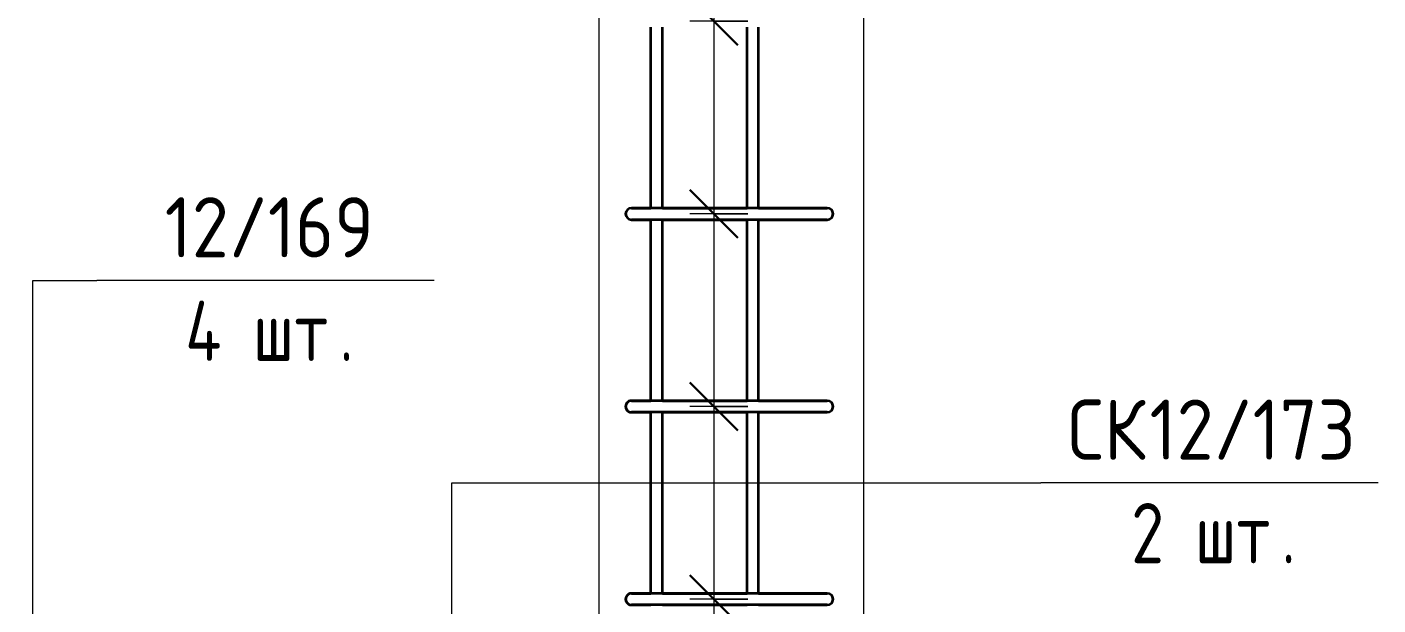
# Model space of a CAD drawing. Header units: millimetres. Extents: x -42469 to 17648, y -5898 to 81170.
# Drawn here: x 12662 to 14065, y 394 to 994 of the extents above; entities that cross this region are included whole.
import ezdxf

# ---------------------------------------------------------------- set-up
doc = ezdxf.new("R2010")
doc.units = ezdxf.units.MM
for name, color, linetype, lineweight in [('AA_Dim', 7, 'Continuous', 9), ('AA_Dim-25', 7, 'Continuous', 9), ('AA_Vinoska', 7, 'Continuous', 9), ('AF_Okno', 7, 'Continuous', 18), ('AF_Stena_Опалубка', 253, 'Continuous', 18), ('KR_Armatura_Tonkie', 7, 'Continuous', 20)]:
    doc.layers.add(name, color=color, linetype=linetype, lineweight=lineweight)
doc.styles.add('ISOCPEUR_10', font='isocpeur.ttf', dxfattribs={"width": 0.9, "height": 62.5})
doc.styles.add('ISOCPEUR_11', font='isocpeur.ttf', dxfattribs={"width": 0.8, "height": 62.5})
doc.dimstyles.new('10_Раскладка_арматуры_с_засечками', dxfattribs={"dimscale": 304.8, "dimtxt": 0.18, "dimasz": 0.164042, "dimexe": 0.082021, "dimexo": 0, "dimgap": 0, "dimtad": 1, "dimdec": 3, "dimrnd": 0.001, "dimdsep": 46, "dimtxsty": 'ISOCPEUR_11', "dimblk1": 'OBLIQUE', "dimblk2": 'OBLIQUE', "dimsah": 1, "dimcen": 0.09, "dimdle": 0.082021, "dimazin": 0, "dimtfac": 1, "dimtdec": 4, "dimtix": 1, "dimtmove": 0, "dimatfit": 3, "dimfxl": 1, "dimtvp": 1, "dimtolj": 1, "dimtzin": 0, "dimlwd": 18, "dimlwe": 18, "dimarcsym": 2})

# ---------------------------------------------------------------- blocks, each defined once
blk = doc.blocks.new('231_Отверстие прямоугольное в стене _Окно_Стена_ - Отверстие прямоугольное с обрамлением-4131200-Схема обрамления отверстия в стене 1200х1500')
at = {"layer": 'AF_Okno', "lineweight": 9}
for p, q in [((77539.956293, 1610), (78499.956293, 1850)), ((77299.956293, 350), (77539.956293, 1610))]:
    blk.add_line(p, q, dxfattribs=at)
blk = doc.blocks.new('231_Отверстие прямоугольное в стене _Окно_Стена_ - Отверстие прямоугольное с обрамлением-V38-Схема обрамления отверстия в стене 1200х1500')
at = {"layer": 'AF_Okno', "lineweight": 9}
for p, q in [((77539.956293, 1610), (78499.956293, 1850)), ((77299.956293, 350), (77539.956293, 1610))]:
    blk.add_line(p, q, dxfattribs=at)
blk = doc.blocks.new('DIMBLOCK145-Схема обрамления отверстия в стене 1200х1500')
at = {"layer": 'AA_Dim-25', "lineweight": 30}
for p, q in [((13375.7, 1200), (13350.7, 1225)), ((13375.7, 1200), (13400.7, 1175)), ((13375.7, 1000), (13350.7, 1025)), ((13375.7, 1000), (13400.7, 975))]:
    blk.add_line(p, q, dxfattribs=at)
at = {"layer": 'AA_Dim-25', "lineweight": 18}
for p, q in [((13411.1, 1200), (13350.7, 1200)), ((13375.7, 1200), (13375.7, 1000)), ((13375.7, 1200), (13411.1, 1200)), ((13411.1, 1000), (13350.7, 1000)), ((13375.7, 1000), (13411.1, 1000))]:
    blk.add_line(p, q, dxfattribs=at)
blk = doc.blocks.new('_Oblique')
at = {"color": 0, "linetype": 'ByBlock', "lineweight": -2}
blk.add_line((-0.5, -0.5), (0.5, 0.5), dxfattribs=at)
blk = doc.blocks.new('DIMBLOCK146-Схема обрамления отверстия в стене 1200х1500')
at = {"layer": 'AA_Dim-25', "lineweight": 30}
for p, q in [((13375.7, 1000), (13350.7, 1025)), ((13375.7, 1000), (13400.7, 975)), ((13375.7, 800), (13350.7, 825)), ((13375.7, 800), (13400.7, 775))]:
    blk.add_line(p, q, dxfattribs=at)
at = {"layer": 'AA_Dim-25', "lineweight": 18}
for p, q in [((13411.1, 1000), (13350.7, 1000)), ((13375.7, 1000), (13375.7, 800)), ((13375.7, 1000), (13411.1, 1000)), ((13411.1, 800), (13350.7, 800)), ((13375.7, 800), (13411.1, 800))]:
    blk.add_line(p, q, dxfattribs=at)
blk = doc.blocks.new('DIMBLOCK147-Схема обрамления отверстия в стене 1200х1500')
at = {"layer": 'AA_Dim-25', "lineweight": 30}
for p, q in [((13375.7, 800), (13350.7, 825)), ((13375.7, 800), (13400.7, 775)), ((13375.7, 600), (13350.7, 625)), ((13375.7, 600), (13400.7, 575))]:
    blk.add_line(p, q, dxfattribs=at)
at = {"layer": 'AA_Dim-25', "lineweight": 18}
for p, q in [((13411.1, 800), (13350.7, 800)), ((13375.7, 800), (13375.7, 600)), ((13375.7, 800), (13411.1, 800)), ((13411.1, 600), (13350.7, 600)), ((13375.7, 600), (13411.1, 600))]:
    blk.add_line(p, q, dxfattribs=at)
blk = doc.blocks.new('DIMBLOCK148-Схема обрамления отверстия в стене 1200х1500')
at = {"layer": 'AA_Dim-25', "lineweight": 30}
for p, q in [((13375.7, 600), (13350.7, 625)), ((13375.7, 600), (13400.7, 575)), ((13375.7, 400), (13350.7, 425)), ((13375.7, 400), (13400.7, 375))]:
    blk.add_line(p, q, dxfattribs=at)
at = {"layer": 'AA_Dim-25', "lineweight": 18}
for p, q in [((13411.1, 600), (13350.7, 600)), ((13375.7, 600), (13375.7, 375)), ((13375.7, 600), (13411.1, 600)), ((13411.1, 400), (13350.7, 400)), ((13375.7, 400), (13411.1, 400))]:
    blk.add_line(p, q, dxfattribs=at)
blk = doc.blocks.new('042_М_Арматуры - Диам длина поз _ Комментарий-3662934-Схема обрамления отверстия в стене 1200х1500')
at = {"layer": 'AA_Vinoska'}
blk.add_line((78958.9, -255), (79308.9, -255), dxfattribs=at)

msp = doc.modelspace()

# ---------------------------------------------------------------- linework, layer by layer
at = {"layer": 'AA_Vinoska'}
for p, q in [((12668.6, 730.9819), (12735.0582, 730.9819)), ((12668.6, 294.5729), (12668.6, 730.9819)), ((13103.5292, 520.9451), (13715.2759, 520.9451)), ((13103.5292, 299.3069), (13103.5292, 520.9451))]:
    msp.add_line(p, q, dxfattribs=at)
at = {"layer": 'AF_Stena_Опалубка', "lineweight": 20}
for p, q in [((13531.3807, -489.3215), (13531.3807, 2640.3746)), ((13256.3807, 1850), (13256.3807, 350))]:
    msp.add_line(p, q, dxfattribs=at)
at = {"layer": 'KR_Armatura_Tonkie', "lineweight": 35}
for p, q in [((13310.3807, 806), (13310.3807, 994)), ((13310.3807, 806), (13310.3807, 994)), ((13322.3807, 806), (13322.3807, 994)), ((13322.3807, 806), (13322.3807, 994)), ((13410.1307, 806), (13410.1307, 994)), ((13410.1307, 806), (13410.1307, 994)), ((13422.1307, 806), (13422.1307, 994)), ((13422.1307, 806), (13422.1307, 994)), ((13351.5529, 806), (13290.0971, 806)), ((13290.0971, 806), (13310.2848, 806)), ((13300.6413, 806), (13300.6413, 806)), ((13326.0971, 806), (13300.6413, 806)), ((13300.6413, 806), (13310.3807, 806)), ((13322.3448, 806), (13326.0971, 806)), ((13322.3807, 806), (13337.8068, 806)), ((13326.0971, 806), (13410.1307, 806)), ((13457.4604, 806), (13326.0971, 806)), ((13388.7185, 806), (13351.5529, 806)), ((13422.1307, 806), (13457.4604, 806)), ((13457.4604, 806), (13493.4604, 806)), ((13493.4604, 806), (13457.4604, 806)), ((13351.5529, 794), (13290.0971, 794)), ((13290.0971, 794), (13310.2848, 794)), ((13326.0971, 794), (13290.0971, 794)), ((13290.0971, 794), (13300.6413, 794)), ((13300.6413, 794), (13310.3807, 794)), ((13310.3807, 606), (13310.3807, 794)), ((13310.3807, 606), (13310.3807, 794)), ((13322.3448, 794), (13326.0971, 794)), ((13322.3807, 794), (13337.8068, 794)), ((13322.3807, 606), (13322.3807, 794)), ((13322.3807, 606), (13322.3807, 794)), ((13326.0971, 794), (13410.1307, 794)), ((13457.4604, 794), (13326.0971, 794)), ((13388.7185, 794), (13351.5529, 794)), ((13410.1307, 606), (13410.1307, 794)), ((13410.1307, 606), (13410.1307, 794)), ((13422.1307, 794), (13457.4604, 794)), ((13422.1307, 606), (13422.1307, 794)), ((13422.1307, 606), (13422.1307, 794)), ((13457.4604, 794), (13493.4604, 794)), ((13493.4604, 794), (13457.4604, 794)), ((13351.5529, 606), (13290.0971, 606)), ((13290.0971, 606), (13310.2848, 606)), ((13300.6413, 606), (13300.6413, 606)), ((13326.0971, 606), (13300.6413, 606)), ((13300.6413, 606), (13310.3807, 606)), ((13322.3448, 606), (13326.0971, 606)), ((13322.3807, 606), (13337.8068, 606)), ((13326.0971, 606), (13410.1307, 606)), ((13457.4604, 606), (13326.0971, 606)), ((13388.7185, 606), (13351.5529, 606)), ((13422.1307, 606), (13457.4604, 606)), ((13457.4604, 606), (13493.4604, 606)), ((13493.4604, 606), (13457.4604, 606)), ((13351.5529, 594), (13290.0971, 594)), ((13290.0971, 594), (13310.2848, 594)), ((13326.0971, 594), (13290.0971, 594)), ((13290.0971, 594), (13300.6413, 594)), ((13300.6413, 594), (13310.3807, 594)), ((13310.3807, 406), (13310.3807, 594)), ((13310.3807, 406), (13310.3807, 594)), ((13322.3448, 594), (13326.0971, 594)), ((13322.3807, 594), (13337.8068, 594)), ((13322.3807, 406), (13322.3807, 594)), ((13322.3807, 406), (13322.3807, 594)), ((13326.0971, 594), (13410.1307, 594)), ((13457.4604, 594), (13326.0971, 594)), ((13388.7185, 594), (13351.5529, 594)), ((13410.1307, 406), (13410.1307, 594)), ((13410.1307, 406), (13410.1307, 594)), ((13422.1307, 594), (13457.4604, 594)), ((13422.1307, 406), (13422.1307, 594)), ((13422.1307, 406), (13422.1307, 594)), ((13457.4604, 594), (13493.4604, 594)), ((13493.4604, 594), (13457.4604, 594)), ((13351.5529, 406), (13290.0971, 406)), ((13290.0971, 406), (13310.2848, 406)), ((13351.5529, 394), (13290.0971, 394)), ((13290.0971, 394), (13310.2848, 394)), ((13326.0971, 394), (13290.0971, 394)), ((13290.0971, 394), (13292.8374, 394)), ((13292.9232, 394), (13300.6413, 394)), ((13300.6413, 406), (13300.6413, 406)), ((13326.0971, 406), (13300.6413, 406)), ((13300.6413, 406), (13310.3807, 406)), ((13300.6413, 394), (13310.3807, 394)), ((13322.3448, 406), (13326.0971, 406)), ((13322.3448, 394), (13326.0971, 394)), ((13322.3807, 406), (13337.8068, 406)), ((13322.3807, 394), (13337.8068, 394)), ((13326.0971, 406), (13410.1307, 406)), ((13457.4604, 406), (13326.0971, 406)), ((13326.0971, 394), (13410.1307, 394)), ((13457.4604, 394), (13326.0971, 394)), ((13388.7185, 406), (13351.5529, 406)), ((13388.7185, 394), (13351.5529, 394)), ((13422.1307, 406), (13457.4604, 406)), ((13422.1307, 394), (13457.4604, 394)), ((13457.4604, 406), (13493.4604, 406)), ((13493.4604, 406), (13457.4604, 406)), ((13457.4604, 394), (13493.4604, 394)), ((13493.4604, 394), (13457.4604, 394))]:
    msp.add_line(p, q, dxfattribs=at)
for centre, start, end in [((13290.0971, 800), 90, 270), ((13290.0971, 800), 90, 270), ((13290.0971, 800), 90, 270), ((13493.4604, 800), 270, 90), ((13493.4604, 800), 270, 90), ((13290.0971, 600), 90, 270), ((13290.0971, 600), 90, 192.2007322), ((13290.0971, 600), 90, 270), ((13493.4604, 600), 270, 90), ((13493.4604, 600), 270, 90), ((13290.0971, 600), 195, 270), ((13290.0971, 400), 90, 270), ((13290.0971, 400), 90, 270), ((13290.0971, 400), 150, 270), ((13290.0971, 400), 90, 148.4201842), ((13493.4604, 400), 270, 90), ((13493.4604, 400), 270, 90)]:
    msp.add_arc(centre, 6, start, end, dxfattribs=at)

# ---------------------------------------------------------------- block references
at = {"layer": 'AA_Vinoska'}
for p in [(-66223.7932, 986.0306), (-65243.5756, 775.9937)]:
    msp.add_blockref('042_М_Арматуры - Диам длина поз _ Комментарий-3662934-Схема обрамления отверстия в стене 1200х1500', p, dxfattribs=at)
at = {"layer": 'AF_Okno', "lineweight": 20}
for name in ['231_Отверстие прямоугольное в стене _Окно_Стена_ - Отверстие прямоугольное с обрамлением-4131200-Схема обрамления отверстия в стене 1200х1500', '231_Отверстие прямоугольное в стене _Окно_Стена_ - Отверстие прямоугольное с обрамлением-V38-Схема обрамления отверстия в стене 1200х1500']:
    msp.add_blockref(name, (-65243.5756, 0), dxfattribs=at)

# ---------------------------------------------------------------- texts
at = {"layer": 'AA_Vinoska', "char_height": 62.5, "attachment_point": 1}
for s, insert, width, style in [('12/169', (12805.4492, 817.3345), 263.354344, 'ISOCPEUR_10'), ('4 ', (12826.7992, 709.8582), 84.978875, 'ISOCPEUR_11'), ('шт', (12896.9138, 709.8582), 109.0295, 'ISOCPEUR_11'), ('\\fISOCPEUR|b0|i0|c204|p34|;\\W.8;.', (12986.8721, 709.8582), 17.637125, 'ISOCPEUR_11'), ('СК', (13743.1419, 607.2976), 102.816422, 'ISOCPEUR_10'), ('12/173', (13827.9739, 607.2976), 263.354344, 'ISOCPEUR_10'), ('2 ', (13809.0169, 499.8213), 80.16875, 'ISOCPEUR_11'), ('шт', (13875.1627, 499.8213), 109.0295, 'ISOCPEUR_11'), ('\\fISOCPEUR|b0|i0|c204|p34|;\\W.8;.', (13965.1211, 499.8213), 17.637125, 'ISOCPEUR_11')]:
    msp.add_mtext(s, dxfattribs=dict(at, insert=insert, width=width, style=style))

# ---------------------------------------------------------------- dimensions: what is measured, and where the dimension line sits
at = {"layer": 'AA_Dim', "lineweight": 18}
for base, p1, p2, picture, middle in [((13375.7076, 1000), (13411.063, 1200), (13411.063, 1000), 'DIMBLOCK145-Схема обрамления отверстия в стене 1200х1500', (13344.4576, 1100)), ((13375.7076, 800), (13411.063, 1000), (13411.063, 800), 'DIMBLOCK146-Схема обрамления отверстия в стене 1200х1500', (13344.4576, 900)), ((13375.7076, 600), (13411.063, 800), (13411.063, 600), 'DIMBLOCK147-Схема обрамления отверстия в стене 1200х1500', (13344.4576, 700)), ((13375.7076, 400), (13411.063, 600), (13411.063, 400), 'DIMBLOCK148-Схема обрамления отверстия в стене 1200х1500', (13344.4576, 500))]:
    dim = msp.add_linear_dim(base=base, p1=p1, p2=p2, angle=90, dimstyle='10_Раскладка_арматуры_с_засечками', override={"dimpost": '<>', "dimfxl": 200}, dxfattribs=at)
    dim.commit()
    dim.dimension.update_dxf_attribs({"geometry": picture, "text_midpoint": middle})

doc.saveas('drawing.dxf')
